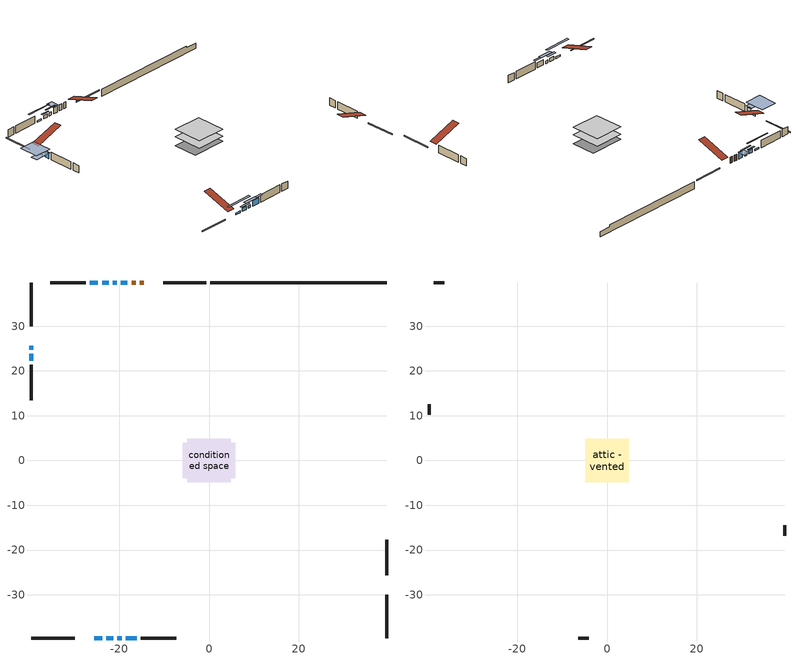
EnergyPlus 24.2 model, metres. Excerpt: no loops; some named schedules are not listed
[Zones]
conditioned space
 floor adiabatic (AdiabaticFloorConstruction): -4.83,-4.83 -4.83,4.83 4.83,4.83 4.83,-4.83 z0.98
 floor foundation (Slab1 construction): -5.82,-4.01 -5.82,4.01 5.82,4.01 5.82,-4.01 z-1.34
 wall outside (RimJoist1 construction): -0.62,39.63 -10.26,39.63 / -39.63,-39.63 -29.99,-39.63 / -39.63,39.63 -39.63,29.99 / 39.63,-39.63 39.63,-29.99 z0.98:1.28
 wall outside (AdiabaticWallConstruction 1): -14.59,39.63 -15.47,39.63 / -16.4,39.63 -17.28,39.63 z0.98:3.01
 wall outside (AdiabaticWallConstruction): -18.21,39.63 -19.68,39.63 z0.98:3.06; -39.63,25.66 -39.63,24.76 z0.98:1.52; -25.66,-39.63 -23.82,-39.63 z0.98:1.54; -20.61,39.63 -21.48,39.63 / -22.4,39.63 -23.88,39.63 / -22.9,-39.63 -21.37,-39.63 z0.98:2.05; -39.63,23.84 -39.63,22.31 z0.98:2.73; -20.44,-39.63 -19.53,-39.63 z0.98:1.9; -18.6,-39.63 -16.16,-39.63 z0.98:2.76; -24.8,39.63 -26.59,39.63 z0.98:1.51
 wall outside (Wall1 construction): -27.51,39.63 -35.45,39.63 / -15.23,-39.63 -7.3,-39.63 / -39.63,21.38 -39.63,13.45 / 39.63,-25.65 39.63,-17.72 z0.98:3.42
 wall foundation (FoundationWall1 construction): 0.31,39.63,-1.34 0.31,39.63,0.98 35.69,39.63,0.98 35.69,39.63,0.36 39.63,39.63,0.36 39.63,39.63,-1.34
 window (WindowConstruction): -18.21,39.63 -19.68,39.63 z0.98:3.06
 window (WindowConstruction 8): -39.63,25.65 -39.63,24.76 z0.98:1.51
 window (WindowConstruction 9): -25.65,-39.63 -23.83,-39.63 z0.98:1.54
 window (WindowConstruction 1): -20.61,39.63 -21.47,39.63 z0.98:2.05
 window (WindowConstruction 2): -22.4,39.63 -23.88,39.63 z0.98:2.05
 window (WindowConstruction 3): -39.63,23.84 -39.63,22.31 z0.98:2.73
 window (WindowConstruction 4): -22.9,-39.63 -21.37,-39.63 z0.98:2.05
 window (WindowConstruction 5): -20.44,-39.63 -19.53,-39.63 z0.98:1.89
 window (WindowConstruction 6): -18.6,-39.63 -16.16,-39.63 z0.98:2.76
 window (WindowConstruction 7): -24.81,39.63 -26.59,39.63 z0.98:1.51
 door (Door): -14.59,39.63 -15.47,39.63 z0.98:3.01
 door (Door 1): -16.4,39.63 -17.28,39.63 z0.98:3.01
 ceiling adiabatic (AdiabaticFloorConstruction): 4.83,-4.83 4.83,4.83 -4.83,4.83 -4.83,-4.83 z0.98
attic - vented
 floor to conditioned space (Floor1 construction Reversed): -4.83,-4.83 -4.83,4.83 4.83,4.83 4.83,-4.83 z3.42
 wall outside (Wall2 construction): -36.38,39.63 -38.7,39.63 / -6.37,-39.63 -4.05,-39.63 / -39.63,12.52 -39.63,10.2 / 39.63,-16.79 39.63,-14.47 z0.98:3.42
 roof outside (Roof1 construction): -13.67,39.63,3.42 -13.67,30.22,6.56 -11.19,30.22,6.56 -11.19,39.63,3.42; -26.58,-39.63,3.42 -26.58,-30.22,6.56 -29.06,-30.22,6.56 -29.06,-39.63,3.42; -39.63,26.58,3.42 -30.22,26.58,6.56 -30.22,29.06,6.56 -39.63,29.06,3.42; 39.63,-26.58,3.42 30.22,-26.58,6.56 30.22,-29.06,6.56 39.63,-29.06,3.42
shading: -19.98,39.63 -17.91,39.63 -17.91,42.07 -19.98,42.07 z3.36; -39.63,22.02 -39.63,28.39 -45.11,28.39 -45.11,22.02 z4.25; -20.16,-39.63 -29.31,-39.63 -29.31,-40.23 -20.16,-40.23 z5.2; -23,39.63 -19.09,39.63 -19.09,39.92 -23,39.92 z3.57; -24.49,39.63 -21.79,39.63 -21.79,39.92 -24.49,39.92 z2.66; -39.63,22.01 -39.63,24.13 -45.11,24.13 -45.11,22.01 z3.03; -20.46,-39.63 -23.81,-39.63 -23.81,-40.23 -20.46,-40.23 z2.96; -17.7,-39.63 -22.27,-39.63 -22.27,-40.54 -17.7,-40.54 z3.72; -15.25,-39.63 -19.51,-39.63 -19.51,-40.23 -15.25,-40.23 z3.67; -29.94,39.63 -21.46,39.63 -21.46,39.92 -29.94,39.92 z4.86
[Building]
Building 1: Terrain=Suburbs
[Site:Location]
Montreal Mirabel Intl AP_QC: Latitude {deg}=45.68; Longitude {deg}=-74.03; Time Zone {hr}=-5; Elevation {m}=82; Keep Site Location Information=Yes
[Site:GroundTemperature:Shallow]
0.642858, -1.75623, -1.94836, -0.80987, 3.76054, 8.30966, 12.2535, 14.7518, 14.9641, 12.9321, 9.08883, 4.67926
[Site:WaterMainsTemperature]
Calculation Method=Schedule; Temperature Schedule=mains temperature schedule
[Material] Roughness=Rough; Thermal Absorptance=0.9
Name | Thickness {m} | Conductivity {W/m-K} | Density {kg/m3} | Specific Heat {J/kg-K} | Solar Absorptance | Visible Absorptance
asphalt or fiberglass shingles | 0.00635 | 0.162714 | 1121.4 | 1465.45 | 0.4 | 0.4
ceiling loosefill ins | 0.0846667 | 0.0480833 | 16.02 | 1046.75 | 0.7 | 0.7
ceiling stud and cavity | 0.1397 | 0.0947875 | 65.682 | 1177.47 | 0.7 | 0.7
concrete 4.0 in. | 0.1016 | 1.803125 | 2242.8 | 837.4 | 0.7 | 0.7
concrete 8.0 in. | 0.2032 | 1.803125 | 2242.8 | 837.4 | 0.7 | 0.7
door material | 0.04445 | 0.0451087 | 512.64 | 1214.23 | 0.7 | 0.7
door material 1 | 0.04445 | 0.053851 | 512.64 | 1214.23 | 0.7 | 0.7
exterior vertical ins | 0.0210149 | 0.029427 | 32.04 | 1214.23 | 0.7 | 0.7
floor covering | 0.0127 | 0.0433444 | 54.468 | 1339.84 | 0.6 | 0.6
floor rigid ins; wall rigid ins | 0.512978 | 0.029427 | 32.04 | 1214.23 | 0.7 | 0.7
floor stud and cavity | 0.1397 | 1.75129 | 37.0049 | 1207.88 | 0.7 | 0.7
furniture material conditioned space 1 | 0.1524 | 0.115458 | 640.8 | 1214.23 | 0.6 | 0.6
gypsum board | 0.0127 | 0.160291 | 801 | 837.4 | 0.6 | 0.6
gypsum board 1 | 0.0127 | 0.160291 | 801 | 837.4 | 0.7 | 0.7
osb sheathing 0.5 in. | 0.0127 | 0.115458 | 512.64 | 1214.23 | 0.7 | 0.7
osb sheathing 0.75 in. | 0.01905 | 0.115458 | 512.64 | 1214.23 | 0.7 | 0.7
osb sheathing 2.0 in. | 0.0508 | 0.115458 | 512.64 | 1214.23 | 0.7 | 0.7
rim joist stud and cavity | 0.0508 | 0.0659308 | 125.044 | 1163.47 | 0.6 | 0.6
wall stud and cavity | 0.1397 | 0.085127 | 139.0536 | 1170.24 | 0.7 | 0.7
wall stud and cavity 1 | 0.0889 | 6.1454 | 50.32683 | 1063.81 | 0.6 | 0.6
wall stud and cavity 2 | 0.0889 | 0.380278 | 52.3479 | 1209.89 | 0.7 | 0.7
wall stud and cavity 3 | 0.0889 | 0.391764 | 83.0341 | 1211.67 | 0.7 | 0.7
wood siding | 0.0254 | 0.102417 | 544.68 | 1172.36 | 0.4 | 0.4
wood siding 1 | 0.00254 | 0.102417 | 544.68 | 1172.36 | 0.4 | 0.4
wood siding 2; wood siding 3; wood siding 4 | 0.0254 | 0.102417 | 544.68 | 1172.36 | 0.7 | 0.7
[WindowMaterial:SimpleGlazingSystem]
Name | U-Factor {W/m2-K} | Solar Heat Gain Coefficient
WindowMaterial | 4.33288 | 0.68
WindowMaterial 1 | 2.77825 | 0.56
WindowMaterial 2 | 2.78619 | 0.6
WindowMaterial 3 | 1.66763 | 0.42
WindowMaterial 4 | 1.73349 | 0.4
WindowMaterial 5 | 1.83286 | 0.37
WindowMaterial 6 | 1.621069 | 0.44
WindowMaterial 7 | 2.04862 | 0.29
WindowMaterial 8 | 5.521855 | 0.61
WindowMaterial 9 | 5.43157 | 0.61
[Construction]
AdiabaticFloorConstruction: floor stud and cavity, floor rigid ins, osb sheathing 0.75 in., floor covering
AdiabaticWallConstruction: wood siding 3, wall rigid ins, wall stud and cavity 2, gypsum board
AdiabaticWallConstruction 1: wood siding 4, wall rigid ins, wall stud and cavity 2, gypsum board
Door: door material
Door 1: door material 1
Floor1 construction Reversed: gypsum board, ceiling stud and cavity, ceiling loosefill ins
FoundationWall1 construction: concrete 8.0 in., gypsum board 1
furniture construction conditioned space 1: furniture material conditioned space 1
PartitionWallConstruction: gypsum board, wall stud and cavity 3, gypsum board
RimJoist1 construction: wood siding 2, osb sheathing 2.0 in., rim joist stud and cavity
Roof1 construction: asphalt or fiberglass shingles
Slab1 construction: concrete 4.0 in.
Wall1 construction: wood siding, osb sheathing 0.5 in., wall stud and cavity, gypsum board
Wall2 construction: wood siding 1, wall stud and cavity 1
WindowConstruction: WindowMaterial
WindowConstruction 1: WindowMaterial 1
WindowConstruction 2: WindowMaterial 2
WindowConstruction 3: WindowMaterial 3
WindowConstruction 4: WindowMaterial 4
WindowConstruction 5: WindowMaterial 5
WindowConstruction 6: WindowMaterial 6
WindowConstruction 7: WindowMaterial 7
WindowConstruction 8: WindowMaterial 8
WindowConstruction 9: WindowMaterial 9
[Zone] Multiplier=1; Part of Total Floor Area=Yes
Name | Volume {m3}
attic - vented | 47.5281
conditioned space | 472.3
[Space]
Name | Zone | Volume {m3}
attic - vented 1 | attic - vented | 47.5281
conditioned space 1 | conditioned space | 472.3
[ZoneInfiltration:EffectiveLeakageArea]
infil attic - vented 1: Zone or Space=attic - vented 1; Schedule=Always On Discrete; Effective Air Leakage Area {cm2}=4308; Stack Coefficient=0.000387683; Wind Coefficient=1.33033e-05
[ZoneMixing]
whole house fan mix: Zone or Space=attic - vented; Schedule=Always On Continuous; Design Flow Rate Calculation Method=Flow/Zone; Design Flow Rate {m3/s}=0; Source Zone or Space=conditioned space
[SurfaceProperty:ExposedFoundationPerimeter]
Slab1: Exposed Perimeter Calculation Method=TotalExposedPerimeter; Total Exposed Perimeter {m}=39.32
[InternalMass] Zone or ZoneList=conditioned space; Space or SpaceList=conditioned space 1
Name | Construction | Surface Area {m2}
furniture mass conditioned space 1 | furniture construction conditioned space 1 | 74.6559
partition wall mass | PartitionWallConstruction | 186.64
[Lights]
interior lighting: Zone or ZoneList or Space or SpaceList=conditioned space 1; Schedule=interior lighting schedule; Design Level Calculation Method=LightingLevel; Lighting Level {W}=343.2; Return Air Fraction=0; Fraction Radiant=0.6; Fraction Visible=0.2; Fraction Replaceable=1
[People]
occupants: Zone or ZoneList or Space or SpaceList=conditioned space 1; Number of People Schedule=occupants schedule; Number of People Calculation Method=People; Number of People=3; Fraction Radiant=0.314171; Sensible Heat Fraction=0.56303; Activity Level Schedule=occupants activity schedule; Carbon Dioxide Generation Rate {m3/s-W}=0; Enable ASHRAE 55 Comfort Warnings=No; Mean Radiant Temperature Calculation Type=EnclosureAveraged
[ElectricEquipment] Zone or ZoneList or Space or SpaceList=conditioned space 1; Design Level Calculation Method=EquipmentLevel
Name | Schedule | Design Level {W} | Fraction Latent | Fraction Radiant | Fraction Lost
clothes dryer | clothes dryer schedule | 140.772 | 0.015 | 0.081 | 0.85
clothes washer | clothes washer schedule | 32.1985 | 0.03 | 0.162 | 0.7
cooking range | cooking range schedule | 215.147 | 0.08 | 0.432 | 0.2
dishwasher | dishwasher schedule | 66.8632 | 0.3 | 0.18 | 0.4
fridge | fridge schedule | 72.9452 | 0 | 0.6 | 0
mech vent bath fan 0 | mech vent bath fan 0 schedule | 50.2 | 0 | 0 | 1
mech vent bath fan 1 | mech vent bath fan 1 schedule | 50.2 | 0 | 0 | 1
mech vent house fan | mech vent house fan schedule | 0 | 0 | 0 | 1
mech vent house fan cfis | mech vent house fan cfis schedule | 0 | 0 | 0 | 0
mech vent range fan 0 | mech vent range fan 0 schedule | 57 | 0 | 0 | 1
misc plug loads | misc plug loads schedule | 494.7 | 0.045 | 0.513 | 0.1
whole house fan | Always On Discrete | 0 | 0 | 0 | 1
[OtherEquipment] Zone or ZoneList or Space or SpaceList=conditioned space 1; Design Level Calculation Method=EquipmentLevel
Name | Fuel Type | Schedule | Design Level {W} | Fraction Latent | Fraction Radiant | Fraction Lost
clothes dryer 1 | Electricity | clothes dryer schedule | 0 | 0.015 | 0.081 | 0.85
cooking range 1 | Electricity | cooking range schedule | 0 | 0.08 | 0.432 | 0.2
general water use latent | None | general water use schedule | 62.594 | 1 | 0 | 0
general water use sensible | None | general water use schedule | -61.6891 | 0 | 0.6 | 0
mech vent house fan latent load | None | Always On Discrete | 0 | 1 | 0 | 0
mech vent house fan sensible load | None | Always On Discrete | 0 | 0 | 0 | 0
water heater energy adjustment1 | Electricity | Always On Discrete | 0.01 | 0 | 0 | 1
[ZoneInfiltration:DesignFlowRate] Zone or ZoneList or Space or SpaceList=conditioned space 1; Schedule=Always On Discrete; Design Flow Rate Calculation Method=Flow/Zone; Design Flow Rate {m3/s}=0
infil flow; natural vent flow; whole house fan flow
[AvailabilityManager:Scheduled]
air source heat pump airloop Availability Manager: Schedule=Always On Discrete
[Foundation:Kiva]
Foundation Kiva 1: Initial Indoor Air Temperature {C}=18; Wall Height Above Grade {m}=0.979993; Wall Depth Below Slab {m}=0.2032; Custom Block Material Name 1=exterior vertical ins; Custom Block Depth 1 {m}=2.31999; Custom Block X Position 1 {m}=0.2159; Custom Block Z Position 1 {m}=0
[Foundation:Kiva:Settings]
Soil Conductivity {W/m-K}=0.849921; Soil Density {kg/m3}=1842.3; Soil Specific Heat {J/kg-K}=418.7; Ground Solar Absorptivity=0.9; Ground Thermal Absorptivity=0.9; Ground Surface Roughness {m}=0.03; Far-Field Width {m}=40; Deep-Ground Boundary Condition=ZeroFlux; Deep-Ground Depth {m}=40; Minimum Cell Dimension {m}=0.2; Maximum Cell Growth Coefficient=3; Simulation Timestep=Timestep
[Exterior:Lights]
exterior lighting: Schedule=exterior lighting schedule; Design Level {W}=75.6
[EnergyManagementSystem:GlobalVariable]
air_source_heat_pump_airloop_Fan_RTF
infil_program_Qfan
infil_program_Qinf
natural_vent_program_Qnv
natural_vent_program_Qwhf
[EnergyManagementSystem:Sensor]
Name | Output:Variable or Output:Meter Index Key | Output:Variable or Output:Meter
airflow_gain | infil flow | Infiltration Sensible Heat Gain Energy
airflow_gain_1 | natural vent flow | Infiltration Sensible Heat Gain Energy
airflow_gain_2 | whole house fan flow | Infiltration Sensible Heat Gain Energy
airflow_loss | infil flow | Infiltration Sensible Heat Loss Energy
airflow_loss_1 | natural vent flow | Infiltration Sensible Heat Loss Energy
airflow_loss_2 | whole house fan flow | Infiltration Sensible Heat Loss Energy
clg_load_cond |  | Cooling:EnergyTransfer:Zone:CONDITIONED SPACE
clg_sp_s; clg_sp_s_1 | cooling setpoint | Schedule Value
clothes_dryer_exhaust_0_sch_s | clothes dryer exhaust 0 schedule | Schedule Value
cool_season | cooling season schedule | Schedule Value
htg_load_cond |  | Heating:EnergyTransfer:Zone:CONDITIONED SPACE
htg_sp_s; htg_sp_s_1 | heating setpoint | Schedule Value
ig_ee_conv | clothes dryer | Electric Equipment Convective Heating Energy
ig_ee_conv_2 | cooking range | Electric Equipment Convective Heating Energy
ig_ee_conv_4 | fridge | Electric Equipment Convective Heating Energy
ig_ee_conv_5 | misc plug loads | Electric Equipment Convective Heating Energy
ig_ee_conv_6 | whole house fan | Electric Equipment Convective Heating Energy
ig_ee_rad | clothes dryer | Electric Equipment Radiant Heating Energy
ig_ee_rad_2 | cooking range | Electric Equipment Radiant Heating Energy
ig_ee_rad_4 | fridge | Electric Equipment Radiant Heating Energy
ig_ee_rad_5 | misc plug loads | Electric Equipment Radiant Heating Energy
ig_ee_rad_6 | whole house fan | Electric Equipment Radiant Heating Energy
ig_lgt_conv | interior lighting | Lights Convective Heating Energy
ig_lgt_rad | interior lighting | Lights Radiant Heating Energy
ig_lgt_vis | interior lighting | Lights Visible Radiation Heating Energy
ig_oe_conv | clothes dryer 1 | Other Equipment Convective Heating Energy
ig_oe_conv_1 | cooking range 1 | Other Equipment Convective Heating Energy
ig_oe_conv_2 | general water use latent | Other Equipment Convective Heating Energy
ig_oe_conv_3 | general water use sensible | Other Equipment Convective Heating Energy
ig_oe_conv_4 | water heater energy adjustment1 | Other Equipment Convective Heating Energy
ig_oe_rad | clothes dryer 1 | Other Equipment Radiant Heating Energy
ig_oe_rad_1 | cooking range 1 | Other Equipment Radiant Heating Energy
ig_oe_rad_2 | general water use latent | Other Equipment Radiant Heating Energy
ig_oe_rad_3 | general water use sensible | Other Equipment Radiant Heating Energy
ig_oe_rad_4 | water heater energy adjustment1 | Other Equipment Radiant Heating Energy
ig_ppl_conv | occupants | People Convective Heating Energy
ig_ppl_rad | occupants | People Radiant Heating Energy
im_conv | furniture mass conditioned space 1 | Surface Inside Face Convection Heat Gain Energy
im_conv_1 | partition wall mass | Surface Inside Face Convection Heat Gain Energy
im_ig | furniture mass conditioned space 1 | Surface Inside Face Internal Gains Radiation Heat Gain Energy
im_ig_1 | partition wall mass | Surface Inside Face Internal Gains Radiation Heat Gain Energy
im_lgt | furniture mass conditioned space 1 | Surface Inside Face Lights Radiation Heat Gain Energy
im_lgt_1 | partition wall mass | Surface Inside Face Lights Radiation Heat Gain Energy
im_sol | furniture mass conditioned space 1 | Surface Inside Face Solar Radiation Heat Gain Energy
im_sol_1 | partition wall mass | Surface Inside Face Solar Radiation Heat Gain Energy
im_surf | furniture mass conditioned space 1 | Surface Inside Face Net Surface Thermal Radiation Heat Gain Energy
im_surf_1 | partition wall mass | Surface Inside Face Net Surface Thermal Radiation Heat Gain Energy
mech_vent_bath_fan_0_sch_s | mech vent bath fan 0 schedule | Schedule Value
mech_vent_bath_fan_1_sch_s | mech vent bath fan 1 schedule | Schedule Value
mech_vent_range_fan_0_sch_s | mech vent range fan 0 schedule | Schedule Value
mv_conv | mech vent bath fan 0 | Electric Equipment Convective Heating Energy
mv_conv_1 | mech vent bath fan 1 | Electric Equipment Convective Heating Energy
mv_conv_2 | mech vent house fan | Electric Equipment Convective Heating Energy
mv_conv_3 | mech vent house fan cfis | Electric Equipment Convective Heating Energy
mv_conv_4 | mech vent range fan 0 | Electric Equipment Convective Heating Energy
mv_conv_5 | mech vent house fan latent load | Other Equipment Convective Heating Energy
mv_conv_6 | mech vent house fan sensible load | Other Equipment Convective Heating Energy
mv_rad | mech vent bath fan 0 | Electric Equipment Radiant Heating Energy
mv_rad_1 | mech vent bath fan 1 | Electric Equipment Radiant Heating Energy
mv_rad_2 | mech vent house fan | Electric Equipment Radiant Heating Energy
mv_rad_3 | mech vent house fan cfis | Electric Equipment Radiant Heating Energy
mv_rad_4 | mech vent range fan 0 | Electric Equipment Radiant Heating Energy
mv_rad_5 | mech vent house fan latent load | Other Equipment Radiant Heating Energy
mv_rad_6 | mech vent house fan sensible load | Other Equipment Radiant Heating Energy
natural_vent_s | natural vent schedule | Schedule Value
out_pb_s |  | Site Outdoor Air Barometric Pressure
out_wt_s |  | Site Outdoor Air Humidity Ratio
site_vw_s |  | Site Wind Speed
ss_back_out | Window1 | Surface Window Shortwave from Zone Back Out Window Heat Transfer Rate
ss_back_out_1 | Window10 | Surface Window Shortwave from Zone Back Out Window Heat Transfer Rate
ss_back_out_2 | Window11 | Surface Window Shortwave from Zone Back Out Window Heat Transfer Rate
ss_back_out_3 | Window2 | Surface Window Shortwave from Zone Back Out Window Heat Transfer Rate
ss_back_out_4 | Window3 | Surface Window Shortwave from Zone Back Out Window Heat Transfer Rate
ss_back_out_5 | Window4 | Surface Window Shortwave from Zone Back Out Window Heat Transfer Rate
ss_back_out_6 | Window5 | Surface Window Shortwave from Zone Back Out Window Heat Transfer Rate
ss_back_out_7 | Window6 | Surface Window Shortwave from Zone Back Out Window Heat Transfer Rate
ss_back_out_8 | Window7 | Surface Window Shortwave from Zone Back Out Window Heat Transfer Rate
ss_back_out_9 | Window8 | Surface Window Shortwave from Zone Back Out Window Heat Transfer Rate
ss_conv | Door1 | Surface Inside Face Convection Heat Gain Energy
ss_conv_1 | Door2 | Surface Inside Face Convection Heat Gain Energy
ss_conv_10 | Window7 | Surface Inside Face Convection Heat Gain Energy
ss_conv_11 | Window8 | Surface Inside Face Convection Heat Gain Energy
ss_conv_2 | Window1 | Surface Inside Face Convection Heat Gain Energy
ss_conv_3 | Window10 | Surface Inside Face Convection Heat Gain Energy
ss_conv_4 | Window11 | Surface Inside Face Convection Heat Gain Energy
ss_conv_5 | Window2 | Surface Inside Face Convection Heat Gain Energy
ss_conv_6 | Window3 | Surface Inside Face Convection Heat Gain Energy
ss_conv_7 | Window4 | Surface Inside Face Convection Heat Gain Energy
ss_conv_8 | Window5 | Surface Inside Face Convection Heat Gain Energy
ss_conv_9 | Window6 | Surface Inside Face Convection Heat Gain Energy
ss_ig | Door1 | Surface Inside Face Internal Gains Radiation Heat Gain Energy
ss_ig_1 | Door2 | Surface Inside Face Internal Gains Radiation Heat Gain Energy
ss_ig_10 | Window7 | Surface Inside Face Internal Gains Radiation Heat Gain Energy
ss_ig_11 | Window8 | Surface Inside Face Internal Gains Radiation Heat Gain Energy
ss_ig_2 | Window1 | Surface Inside Face Internal Gains Radiation Heat Gain Energy
ss_ig_3 | Window10 | Surface Inside Face Internal Gains Radiation Heat Gain Energy
ss_ig_4 | Window11 | Surface Inside Face Internal Gains Radiation Heat Gain Energy
ss_ig_5 | Window2 | Surface Inside Face Internal Gains Radiation Heat Gain Energy
ss_ig_6 | Window3 | Surface Inside Face Internal Gains Radiation Heat Gain Energy
ss_ig_7 | Window4 | Surface Inside Face Internal Gains Radiation Heat Gain Energy
ss_ig_8 | Window5 | Surface Inside Face Internal Gains Radiation Heat Gain Energy
ss_ig_9 | Window6 | Surface Inside Face Internal Gains Radiation Heat Gain Energy
ss_lgt | Door1 | Surface Inside Face Lights Radiation Heat Gain Energy
ss_lgt_1 | Door2 | Surface Inside Face Lights Radiation Heat Gain Energy
ss_sol | Door1 | Surface Inside Face Solar Radiation Heat Gain Energy
ss_sol_1 | Door2 | Surface Inside Face Solar Radiation Heat Gain Energy
ss_surf | Door1 | Surface Inside Face Net Surface Thermal Radiation Heat Gain Energy
ss_surf_1 | Door2 | Surface Inside Face Net Surface Thermal Radiation Heat Gain Energy
ss_surf_10 | Window7 | Surface Inside Face Net Surface Thermal Radiation Heat Gain Energy
ss_surf_11 | Window8 | Surface Inside Face Net Surface Thermal Radiation Heat Gain Energy
ss_surf_2 | Window1 | Surface Inside Face Net Surface Thermal Radiation Heat Gain Energy
ss_surf_3 | Window10 | Surface Inside Face Net Surface Thermal Radiation Heat Gain Energy
ss_surf_4 | Window11 | Surface Inside Face Net Surface Thermal Radiation Heat Gain Energy
ss_surf_5 | Window2 | Surface Inside Face Net Surface Thermal Radiation Heat Gain Energy
ss_surf_6 | Window3 | Surface Inside Face Net Surface Thermal Radiation Heat Gain Energy
ss_surf_7 | Window4 | Surface Inside Face Net Surface Thermal Radiation Heat Gain Energy
ss_surf_8 | Window5 | Surface Inside Face Net Surface Thermal Radiation Heat Gain Energy
ss_surf_9 | Window6 | Surface Inside Face Net Surface Thermal Radiation Heat Gain Energy
ss_trans_in | Window1 | Surface Window Transmitted Solar Radiation Rate
ss_trans_in_1 | Window10 | Surface Window Transmitted Solar Radiation Rate
ss_trans_in_2 | Window11 | Surface Window Transmitted Solar Radiation Rate
ss_trans_in_3 | Window2 | Surface Window Transmitted Solar Radiation Rate
ss_trans_in_4 | Window3 | Surface Window Transmitted Solar Radiation Rate
ss_trans_in_5 | Window4 | Surface Window Transmitted Solar Radiation Rate
ss_trans_in_6 | Window5 | Surface Window Transmitted Solar Radiation Rate
ss_trans_in_7 | Window6 | Surface Window Transmitted Solar Radiation Rate
ss_trans_in_8 | Window7 | Surface Window Transmitted Solar Radiation Rate
ss_trans_in_9 | Window8 | Surface Window Transmitted Solar Radiation Rate
ss_trans_out | Window1 | Surface Inside Face Initial Transmitted Diffuse Transmitted Out Window Solar Radiation Rate
ss_trans_out_1 | Window10 | Surface Inside Face Initial Transmitted Diffuse Transmitted Out Window Solar Radiation Rate
ss_trans_out_2 | Window11 | Surface Inside Face Initial Transmitted Diffuse Transmitted Out Window Solar Radiation Rate
ss_trans_out_3 | Window2 | Surface Inside Face Initial Transmitted Diffuse Transmitted Out Window Solar Radiation Rate
ss_trans_out_4 | Window3 | Surface Inside Face Initial Transmitted Diffuse Transmitted Out Window Solar Radiation Rate
ss_trans_out_5 | Window4 | Surface Inside Face Initial Transmitted Diffuse Transmitted Out Window Solar Radiation Rate
ss_trans_out_6 | Window5 | Surface Inside Face Initial Transmitted Diffuse Transmitted Out Window Solar Radiation Rate
ss_trans_out_7 | Window6 | Surface Inside Face Initial Transmitted Diffuse Transmitted Out Window Solar Radiation Rate
ss_trans_out_8 | Window7 | Surface Inside Face Initial Transmitted Diffuse Transmitted Out Window Solar Radiation Rate
ss_trans_out_9 | Window8 | Surface Inside Face Initial Transmitted Diffuse Transmitted Out Window Solar Radiation Rate
s_conv | Floor1 | Surface Inside Face Convection Heat Gain Energy
s_conv_1 | FoundationWall1 | Surface Inside Face Convection Heat Gain Energy
s_conv_10 | Wall1:180 | Surface Inside Face Convection Heat Gain Energy
s_conv_11 | Wall1:270 | Surface Inside Face Convection Heat Gain Energy
s_conv_12 | Wall1:90 | Surface Inside Face Convection Heat Gain Energy
s_conv_2 | inferred conditioned ceiling | Surface Inside Face Convection Heat Gain Energy
s_conv_3 | inferred conditioned floor | Surface Inside Face Convection Heat Gain Energy
s_conv_4 | RimJoist1:0 | Surface Inside Face Convection Heat Gain Energy
s_conv_5 | RimJoist1:180 | Surface Inside Face Convection Heat Gain Energy
s_conv_6 | RimJoist1:270 | Surface Inside Face Convection Heat Gain Energy
s_conv_7 | RimJoist1:90 | Surface Inside Face Convection Heat Gain Energy
s_conv_8 | Slab1 | Surface Inside Face Convection Heat Gain Energy
s_conv_9 | Wall1:0 | Surface Inside Face Convection Heat Gain Energy
s_ig | Floor1 | Surface Inside Face Internal Gains Radiation Heat Gain Energy
s_ig_1 | FoundationWall1 | Surface Inside Face Internal Gains Radiation Heat Gain Energy
s_ig_10 | Wall1:180 | Surface Inside Face Internal Gains Radiation Heat Gain Energy
s_ig_11 | Wall1:270 | Surface Inside Face Internal Gains Radiation Heat Gain Energy
